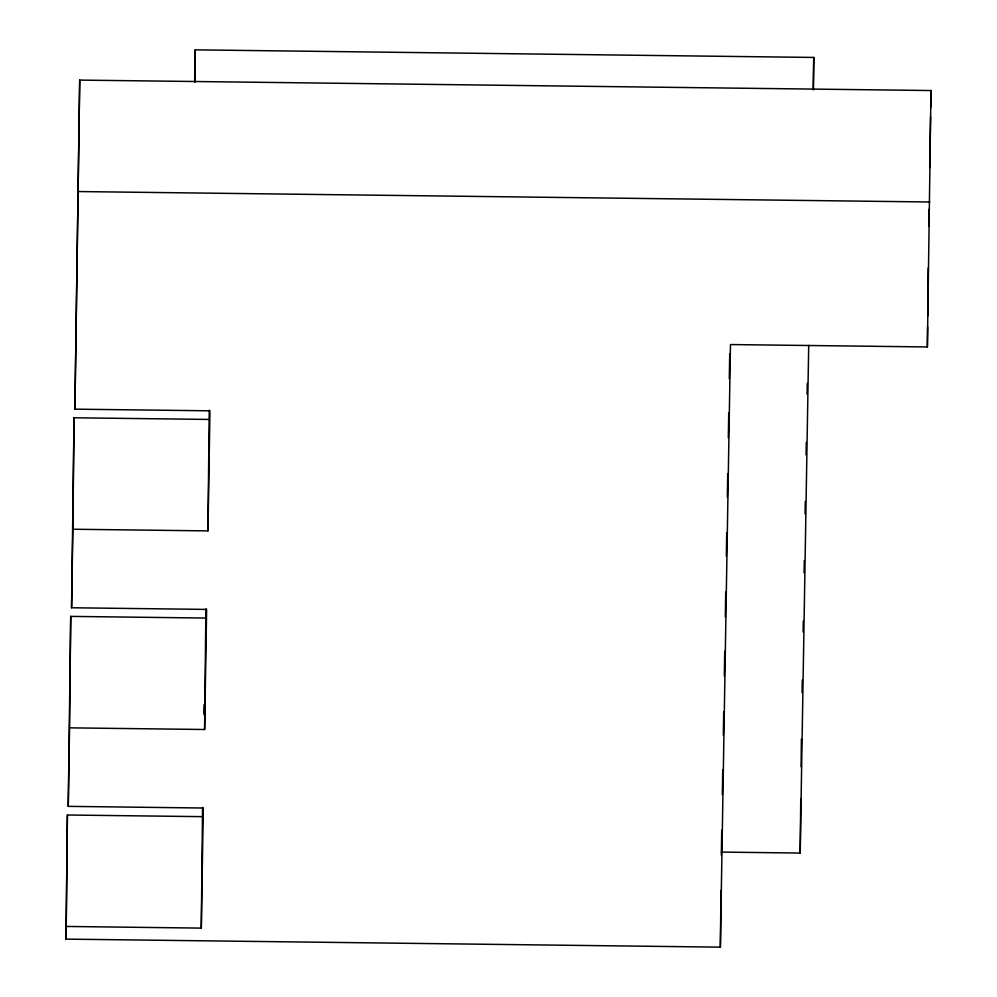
<?xml version="1.0" encoding="UTF-8"?>
<svg xmlns="http://www.w3.org/2000/svg" width="997" height="997" viewBox="0 0 997 997"><rect width="100%" height="100%" fill="white"/><g stroke="black" fill="none" stroke-linecap="round" stroke-linejoin="round"><path stroke-width="1.5" d="M66.014 939.124L66.226 926.45L201.294 928.107L203.301 808.019L68.245 806.361L69.553 727.847L204.622 729.505L206.628 609.416L71.572 607.759L72.881 529.233L207.949 530.89L209.968 410.814L74.9 409.156L79.71 80.096L930.986 90.54L927.384 346.956L730.477 344.551L720.37 947.15L66.014 939.124L67.397 814.998L202.453 816.655L202.615 807.42M66.226 926.45L67.397 814.998M68.245 806.361L70.725 616.395L205.793 618.053L205.943 608.806M69.553 727.847L70.725 616.395M71.572 607.759L74.052 417.78L209.121 419.438L209.27 410.203M72.881 529.233L74.052 417.78M74.9 409.156L79.71 80.096M194.851 82.078L195.2 49.85L813.764 57.44L813.427 89.668M201.294 928.107L202.453 816.655M204.298 713.603L204.385 704.306L204.161 715.048M204.622 729.505L205.793 618.053M207.949 530.89L209.121 419.438M720.37 947.15L720.968 890.421M721.329 855.152L721.728 830.289M721.367 852.086L800.192 853.058L800.753 799.145M801.102 766.805L801.389 739.076M927.384 346.956L927.596 326.842M927.709 315.999L928.219 268.019M194.652 82.016L195.2 49.85M722.327 794.472L722.75 769.559M723.323 735.3L723.71 711.945M724.321 676.128L724.732 651.215M725.305 616.969L725.729 592.044M726.327 556.239L726.713 532.884M727.324 497.067L727.71 473.712M728.308 437.895L728.732 412.982M729.306 378.723L729.717 353.81M802.074 692.579L802.286 680.153M803.096 631.986L803.283 621.106M804.081 572.939L804.292 560.513M805.078 513.891L805.289 501.466M806.062 454.856L806.274 442.419M807.084 394.251L807.258 383.371M800.192 853.058L808.704 345.436M813.228 89.605L813.764 57.44M928.706 226.257L928.992 209.295M929.69 167.646L930.55 116.761M930.7 107.502L930.986 90.54M78.551 191.549L929.815 201.992"/></g></svg>
